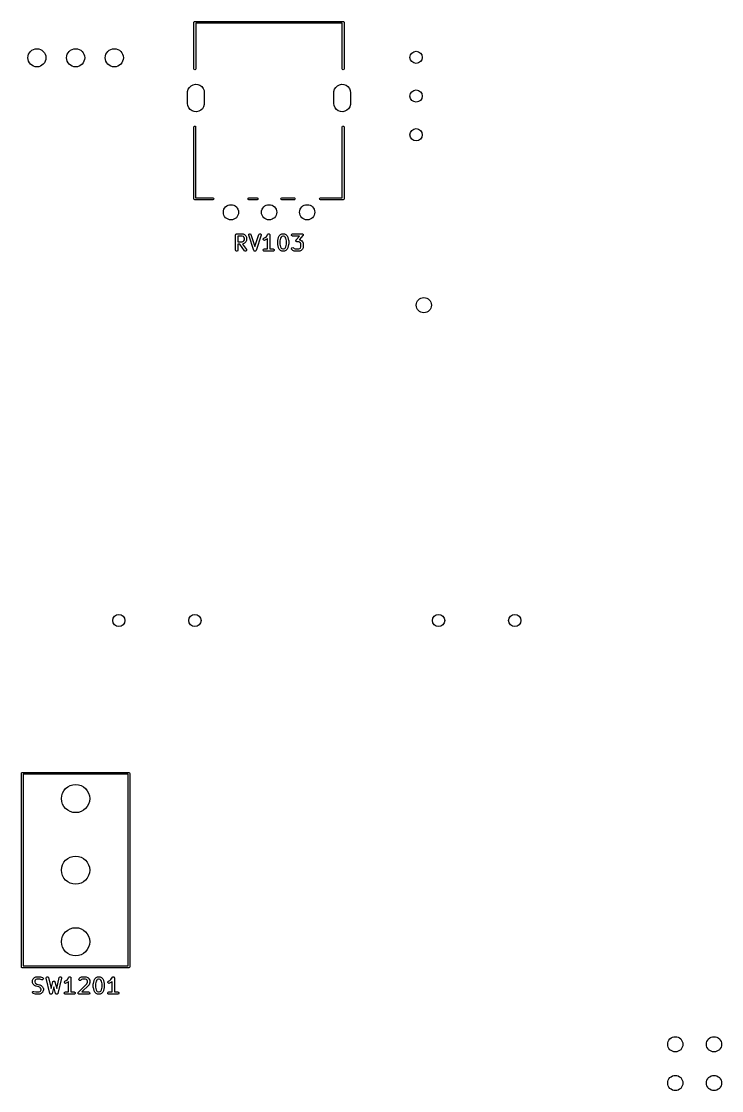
# Model space of a CAD drawing. Extents: x 58 to 241, y -129 to -56.
# Drawn here: x 148.8 to 194.8, y -128.8 to -58.6 of the extents above; entities that cross this region are included whole.
import ezdxf

# ---------------------------------------------------------------- set-up
doc = ezdxf.new("R2010")
doc.units = 0
doc.layers.add('BLACK', color=7, linetype='CONTINUOUS')

msp = doc.modelspace()

# ---------------------------------------------------------------- linework, layer by layer
at = {"layer": 'BLACK', "linetype": 'CONTINUOUS'}
for p, q in [((160.17, -58.65), (160.188, -58.6076)), ((160.17, -61.71), (160.17, -58.65)), ((160.188, -58.6076), (160.23, -58.59)), ((160.23, -58.59), (169.97, -58.59)), ((169.91, -58.71), (160.29, -58.71)), ((160.29, -58.71), (160.29, -61.71)), ((169.91, -61.71), (169.91, -58.71)), ((169.97, -58.59), (170.012, -58.6076)), ((170.012, -58.6076), (170.03, -58.65)), ((170.03, -58.65), (170.03, -61.71)), ((160.188, -61.7524), (160.17, -61.71)), ((160.23, -61.77), (160.188, -61.7524)), ((160.272, -61.7524), (160.23, -61.77)), ((160.29, -61.71), (160.272, -61.7524)), ((169.928, -61.7524), (169.91, -61.71)), ((169.97, -61.77), (169.928, -61.7524)), ((170.012, -61.7524), (169.97, -61.77)), ((170.03, -61.71), (170.012, -61.7524)), ((159.756, -63.1897), (159.798, -63.0463)), ((159.798, -63.0463), (159.876, -62.9194)), ((159.876, -62.9194), (159.986, -62.8184)), ((159.986, -62.8184), (160.119, -62.7506)), ((160.119, -62.7506), (160.265, -62.7211)), ((160.265, -62.7211), (160.414, -62.732)), ((160.414, -62.732), (160.555, -62.7826)), ((160.555, -62.7826), (160.677, -62.8691)), ((160.677, -62.8691), (160.77, -62.9851)), ((160.77, -62.9851), (160.83, -63.1221)), ((160.83, -63.1221), (160.85, -63.27)), ((169.356, -63.1897), (169.398, -63.0463)), ((169.398, -63.0463), (169.476, -62.9194)), ((169.476, -62.9194), (169.586, -62.8184)), ((169.586, -62.8184), (169.719, -62.7506)), ((169.719, -62.7506), (169.865, -62.7211)), ((169.865, -62.7211), (170.014, -62.732)), ((170.014, -62.732), (170.155, -62.7826)), ((170.155, -62.7826), (170.277, -62.8691)), ((170.277, -62.8691), (170.37, -62.9851)), ((170.37, -62.9851), (170.43, -63.1221)), ((170.43, -63.1221), (170.45, -63.27)), ((159.75, -63.27), (159.756, -63.1897)), ((159.75, -63.97), (159.75, -63.27)), ((160.85, -63.27), (160.85, -63.97)), ((169.35, -63.27), (169.356, -63.1897)), ((169.35, -63.97), (169.35, -63.27)), ((170.45, -63.27), (170.45, -63.97)), ((159.77, -64.1179), (159.75, -63.97)), ((159.83, -64.2549), (159.77, -64.1179)), ((159.923, -64.3709), (159.83, -64.2549)), ((160.045, -64.4574), (159.923, -64.3709)), ((160.186, -64.508), (160.045, -64.4574)), ((160.335, -64.5189), (160.186, -64.508)), ((160.481, -64.4894), (160.335, -64.5189)), ((160.614, -64.4216), (160.481, -64.4894)), ((160.724, -64.3206), (160.614, -64.4216)), ((160.802, -64.1937), (160.724, -64.3206)), ((160.844, -64.0503), (160.802, -64.1937)), ((160.85, -63.97), (160.844, -64.0503)), ((169.37, -64.1179), (169.35, -63.97)), ((169.43, -64.2549), (169.37, -64.1179)), ((169.523, -64.3709), (169.43, -64.2549)), ((169.645, -64.4574), (169.523, -64.3709)), ((169.786, -64.508), (169.645, -64.4574)), ((169.935, -64.5189), (169.786, -64.508)), ((170.081, -64.4894), (169.935, -64.5189)), ((170.214, -64.4216), (170.081, -64.4894)), ((170.324, -64.3206), (170.214, -64.4216)), ((170.402, -64.1937), (170.324, -64.3206)), ((170.444, -64.0503), (170.402, -64.1937)), ((170.45, -63.97), (170.444, -64.0503)), ((160.16, -65.52), (160.178, -65.4776)), ((160.16, -70.24), (160.16, -65.52)), ((160.178, -65.4776), (160.22, -65.46)), ((160.22, -65.46), (160.262, -65.4776)), ((160.262, -65.4776), (160.28, -65.52)), ((160.28, -65.52), (160.28, -70.18)), ((169.91, -65.52), (169.928, -65.4776)), ((169.91, -70.18), (169.91, -65.52)), ((169.928, -65.4776), (169.97, -65.46)), ((169.97, -65.46), (170.012, -65.4776)), ((170.012, -65.4776), (170.03, -65.52)), ((170.03, -65.52), (170.03, -70.24)), ((160.28, -70.18), (161.41, -70.18)), ((161.41, -70.18), (161.452, -70.1976)), ((163.738, -70.1976), (163.78, -70.18)), ((163.78, -70.18), (164.31, -70.18)), ((164.31, -70.18), (164.352, -70.1976)), ((165.888, -70.1976), (165.93, -70.18)), ((165.93, -70.18), (166.76, -70.18)), ((166.76, -70.18), (166.802, -70.1976)), ((168.438, -70.1976), (168.48, -70.18)), ((168.48, -70.18), (169.91, -70.18)), ((160.178, -70.2824), (160.16, -70.24)), ((160.22, -70.3), (160.178, -70.2824)), ((160.225, -70.2979), (160.22, -70.3)), ((160.23, -70.3), (160.225, -70.2979)), ((161.41, -70.3), (160.23, -70.3)), ((161.452, -70.2824), (161.41, -70.3)), ((161.452, -70.1976), (161.47, -70.24)), ((161.47, -70.24), (161.452, -70.2824)), ((163.72, -70.24), (163.738, -70.1976)), ((163.738, -70.2824), (163.72, -70.24)), ((163.78, -70.3), (163.738, -70.2824)), ((164.31, -70.3), (163.78, -70.3)), ((164.352, -70.2824), (164.31, -70.3)), ((164.352, -70.1976), (164.37, -70.24)), ((164.37, -70.24), (164.352, -70.2824)), ((165.87, -70.24), (165.888, -70.1976)), ((165.888, -70.2824), (165.87, -70.24)), ((165.93, -70.3), (165.888, -70.2824)), ((166.76, -70.3), (165.93, -70.3)), ((166.802, -70.2824), (166.76, -70.3)), ((166.802, -70.1976), (166.82, -70.24)), ((166.82, -70.24), (166.802, -70.2824)), ((168.42, -70.24), (168.438, -70.1976)), ((168.438, -70.2824), (168.42, -70.24)), ((168.48, -70.3), (168.438, -70.2824)), ((169.97, -70.3), (168.48, -70.3)), ((170.012, -70.2824), (169.97, -70.3)), ((170.03, -70.24), (170.012, -70.2824)), ((162.906, -72.6044), (162.908, -72.5946)), ((162.906, -73.6044), (162.906, -72.6044)), ((162.907, -72.5914), (162.909, -72.5885)), ((162.908, -72.5946), (162.907, -72.5914)), ((162.909, -72.5885), (162.91, -72.5787)), ((162.91, -72.5787), (162.923, -72.5638)), ((162.923, -72.5638), (162.933, -72.5469)), ((162.933, -72.5469), (162.939, -72.5446)), ((162.939, -72.5446), (162.943, -72.5394)), ((162.943, -72.5394), (162.963, -72.536)), ((162.963, -72.536), (162.981, -72.5294)), ((162.981, -72.5294), (163.362, -72.5294)), ((163.056, -72.6794), (163.056, -73.0532)), ((163.344, -72.6794), (163.056, -72.6794)), ((163.413, -72.7136), (163.344, -72.6794)), ((163.362, -72.5294), (163.388, -72.5339)), ((163.388, -72.5339), (163.391, -72.5368)), ((163.391, -72.5368), (163.395, -72.5373)), ((163.395, -72.5373), (163.491, -72.5849)), ((163.443, -72.744), (163.413, -72.7136)), ((163.477, -72.8126), (163.443, -72.744)), ((163.443, -72.9885), (163.477, -72.92)), ((163.477, -72.92), (163.477, -72.8126)), ((163.491, -72.5849), (163.509, -72.5983)), ((163.509, -72.5983), (163.51, -72.599)), ((163.51, -72.599), (163.558, -72.6466)), ((163.558, -72.6466), (163.571, -72.665)), ((163.571, -72.665), (163.572, -72.6661)), ((163.572, -72.6661), (163.619, -72.7613)), ((163.619, -72.9713), (163.572, -73.0665)), ((163.619, -72.7613), (163.627, -72.7863)), ((163.62, -72.9668), (163.619, -72.9713)), ((163.623, -72.9634), (163.62, -72.9668)), ((163.627, -72.9377), (163.623, -72.9634)), ((163.627, -72.7863), (163.626, -72.7906)), ((163.626, -72.7906), (163.627, -72.7949)), ((163.627, -72.7949), (163.627, -72.9377)), ((163.763, -72.6023), (163.782, -72.5546)), ((163.767, -72.6281), (163.763, -72.6023)), ((164.1, -73.6281), (163.767, -72.6281)), ((163.782, -72.5546), (163.827, -72.5302)), ((163.827, -72.5302), (163.877, -72.5405)), ((163.877, -72.5405), (163.909, -72.5807)), ((163.909, -72.5807), (164.171, -73.3672)), ((164.171, -73.3672), (164.434, -72.5807)), ((164.576, -72.6281), (164.243, -73.6281)), ((164.434, -72.5807), (164.446, -72.5578)), ((164.446, -72.5578), (164.49, -72.5309)), ((164.49, -72.5309), (164.54, -72.5384)), ((164.54, -72.5384), (164.575, -72.5768)), ((164.575, -72.5768), (164.576, -72.6281)), ((164.719, -72.9115), (164.722, -72.8603)), ((164.749, -72.9527), (164.719, -72.9115)), ((164.722, -72.8603), (164.757, -72.823)), ((164.799, -72.9646), (164.749, -72.9527)), ((164.757, -72.823), (164.841, -72.7808)), ((164.824, -72.9572), (164.799, -72.9646)), ((164.919, -72.9096), (164.824, -72.9572)), ((164.841, -72.7808), (164.923, -72.6995)), ((164.92, -72.9084), (164.919, -72.9096)), ((164.939, -72.8955), (164.92, -72.9084)), ((164.923, -72.6995), (165.014, -72.5628)), ((165.001, -72.8331), (164.939, -72.8955)), ((165.001, -73.5294), (165.001, -72.8331)), ((165.014, -72.5628), (165.032, -72.5439)), ((165.032, -72.5439), (165.036, -72.5427)), ((165.036, -72.5427), (165.039, -72.5394)), ((165.039, -72.5394), (165.06, -72.5356)), ((165.06, -72.5356), (165.081, -72.5295)), ((165.081, -72.5295), (165.085, -72.5313)), ((165.085, -72.5313), (165.089, -72.5305)), ((165.089, -72.5305), (165.108, -72.5414)), ((165.108, -72.5414), (165.128, -72.5501)), ((165.128, -72.5501), (165.13, -72.554)), ((165.13, -72.554), (165.134, -72.5562)), ((165.134, -72.5562), (165.141, -72.5766)), ((165.141, -72.5766), (165.151, -72.5961)), ((165.151, -72.5961), (165.15, -72.6003)), ((165.15, -72.6003), (165.151, -72.6044)), ((165.151, -72.6044), (165.151, -73.5294)), ((165.668, -72.9853), (165.67, -72.9706)), ((165.668, -73.2234), (165.668, -72.9853)), ((165.67, -72.9671), (165.718, -72.7767)), ((165.67, -72.9706), (165.67, -72.9671)), ((165.718, -72.7767), (165.723, -72.7648)), ((165.723, -72.7613), (165.771, -72.6661)), ((165.723, -72.7648), (165.723, -72.7613)), ((165.771, -72.6661), (165.784, -72.6481)), ((165.784, -72.6481), (165.785, -72.6466)), ((165.785, -72.6466), (165.833, -72.599)), ((165.861, -72.821), (165.818, -72.9946)), ((165.833, -72.599), (165.851, -72.5861)), ((165.851, -72.5861), (165.852, -72.5849)), ((165.852, -72.5849), (165.947, -72.5373)), ((165.9, -72.744), (165.861, -72.821)), ((165.93, -72.7136), (165.9, -72.744)), ((165.999, -72.6794), (165.93, -72.7136)), ((165.947, -72.5373), (165.972, -72.5299)), ((165.972, -72.5299), (165.977, -72.5309)), ((165.977, -72.5309), (165.981, -72.5294)), ((165.981, -72.5294), (166.076, -72.5294)), ((166.058, -72.6794), (165.999, -72.6794)), ((166.127, -72.7136), (166.058, -72.6794)), ((166.076, -72.5294), (166.102, -72.5339)), ((166.102, -72.5339), (166.105, -72.5368)), ((166.105, -72.5368), (166.11, -72.5373)), ((166.11, -72.5373), (166.205, -72.5849)), ((166.157, -72.744), (166.127, -72.7136)), ((166.196, -72.821), (166.157, -72.744)), ((166.239, -72.9946), (166.196, -72.821)), ((166.205, -72.5849), (166.223, -72.5983)), ((166.223, -72.5983), (166.224, -72.599)), ((166.224, -72.599), (166.272, -72.6466)), ((166.272, -72.6466), (166.285, -72.665)), ((166.285, -72.665), (166.286, -72.6661)), ((166.286, -72.6661), (166.334, -72.7613)), ((166.334, -72.7613), (166.337, -72.7737)), ((166.337, -72.7737), (166.339, -72.7767)), ((166.339, -72.7767), (166.387, -72.9671)), ((166.387, -72.9671), (166.388, -72.9821)), ((166.388, -72.9821), (166.389, -72.9853)), ((166.389, -72.9853), (166.389, -73.2234)), ((166.574, -72.5914), (166.599, -72.5469)), ((166.583, -72.6419), (166.574, -72.5914)), ((166.622, -72.6749), (166.583, -72.6419)), ((166.599, -72.5469), (166.648, -72.5294)), ((166.648, -72.6794), (166.622, -72.6749)), ((166.648, -72.5294), (167.267, -72.5294)), ((167.101, -72.6794), (166.648, -72.6794)), ((166.858, -72.9838), (166.861, -72.9782)), ((166.865, -73.0029), (166.858, -72.9838)), ((166.859, -72.9723), (166.87, -72.9548)), ((166.861, -72.9782), (166.859, -72.9723)), ((166.87, -72.9548), (166.877, -72.9359)), ((166.877, -72.9359), (167.101, -72.6794)), ((167.323, -72.6538), (167.096, -72.9138)), ((167.096, -72.9138), (167.102, -72.9149)), ((167.102, -72.9149), (167.105, -72.9177)), ((167.105, -72.9177), (167.11, -72.9183)), ((167.11, -72.9183), (167.205, -72.9659)), ((167.205, -72.9659), (167.223, -72.9792)), ((167.223, -72.9792), (167.224, -72.9799)), ((167.224, -72.9799), (167.272, -73.0275)), ((167.267, -72.5294), (167.278, -72.5313)), ((167.278, -72.5313), (167.281, -72.5308)), ((167.281, -72.5308), (167.284, -72.5324)), ((167.284, -72.5324), (167.292, -72.5339)), ((167.292, -72.5339), (167.308, -72.5469)), ((167.308, -72.5469), (167.325, -72.5574)), ((167.33, -72.6349), (167.323, -72.6538)), ((167.325, -72.5574), (167.327, -72.563)), ((167.327, -72.563), (167.332, -72.5669)), ((167.341, -72.6174), (167.33, -72.6349)), ((167.332, -72.5669), (167.335, -72.5868)), ((167.335, -72.5868), (167.342, -72.6059)), ((167.342, -72.6059), (167.339, -72.6115)), ((167.339, -72.6115), (167.341, -72.6174)), ((162.923, -73.6526), (162.906, -73.6044)), ((162.968, -73.6782), (162.923, -73.6526)), ((163.018, -73.6693), (162.968, -73.6782)), ((163.051, -73.63), (163.018, -73.6693)), ((163.056, -73.6044), (163.051, -73.63)), ((163.056, -73.0532), (163.344, -73.0532)), ((163.18, -73.2032), (163.056, -73.2032)), ((163.056, -73.2032), (163.056, -73.6044)), ((163.491, -73.6474), (163.18, -73.2032)), ((163.344, -73.0532), (163.413, -73.0189)), ((163.366, -73.2017), (163.363, -73.2028)), ((163.363, -73.2028), (163.614, -73.5614)), ((163.37, -73.2027), (163.366, -73.2017)), ((163.395, -73.1953), (163.37, -73.2027)), ((163.491, -73.1477), (163.395, -73.1953)), ((163.413, -73.0189), (163.443, -72.9885)), ((163.492, -73.1465), (163.491, -73.1477)), ((163.533, -73.6768), (163.491, -73.6474)), ((163.51, -73.1336), (163.492, -73.1465)), ((163.558, -73.086), (163.51, -73.1336)), ((163.584, -73.6724), (163.533, -73.6768)), ((163.572, -73.0665), (163.558, -73.0845)), ((163.558, -73.0845), (163.558, -73.086)), ((163.62, -73.6361), (163.584, -73.6724)), ((163.614, -73.5614), (163.625, -73.585)), ((163.625, -73.585), (163.62, -73.6361)), ((164.102, -73.6298), (164.1, -73.6281)), ((164.102, -73.6319), (164.102, -73.6298)), ((164.117, -73.6497), (164.102, -73.6319)), ((164.132, -73.6683), (164.117, -73.6497)), ((164.134, -73.6687), (164.132, -73.6683)), ((164.136, -73.6703), (164.134, -73.6687)), ((164.159, -73.6738), (164.136, -73.6703)), ((164.182, -73.6786), (164.159, -73.6738)), ((164.184, -73.6775), (164.182, -73.6786)), ((164.186, -73.6779), (164.184, -73.6775)), ((164.207, -73.6654), (164.186, -73.6779)), ((164.228, -73.6541), (164.207, -73.6654)), ((164.23, -73.651), (164.228, -73.6521)), ((164.228, -73.6521), (164.228, -73.6541)), ((164.243, -73.6281), (164.23, -73.651)), ((164.717, -73.5914), (164.742, -73.5469)), ((164.726, -73.6419), (164.717, -73.5914)), ((164.765, -73.6749), (164.726, -73.6419)), ((164.742, -73.5469), (164.79, -73.5294)), ((164.79, -73.6794), (164.765, -73.6749)), ((164.79, -73.5294), (165.001, -73.5294)), ((165.362, -73.6794), (164.79, -73.6794)), ((165.151, -73.5294), (165.362, -73.5294)), ((165.362, -73.5294), (165.388, -73.5339)), ((165.41, -73.6618), (165.362, -73.6794)), ((165.388, -73.5339), (165.427, -73.5669)), ((165.436, -73.6174), (165.41, -73.6618)), ((165.427, -73.5669), (165.436, -73.6174)), ((165.669, -73.2267), (165.668, -73.2234)), ((165.67, -73.2416), (165.669, -73.2267)), ((165.718, -73.4321), (165.67, -73.2416)), ((165.72, -73.435), (165.718, -73.4321)), ((165.723, -73.4474), (165.72, -73.435)), ((165.771, -73.5427), (165.723, -73.4474)), ((165.772, -73.5438), (165.771, -73.5427)), ((165.785, -73.5622), (165.772, -73.5438)), ((165.833, -73.6098), (165.785, -73.5622)), ((165.818, -72.9946), (165.818, -73.2142)), ((165.818, -73.2142), (165.861, -73.3877)), ((165.834, -73.6105), (165.833, -73.6098)), ((165.852, -73.6238), (165.834, -73.6105)), ((165.947, -73.6715), (165.852, -73.6238)), ((165.861, -73.3877), (165.9, -73.4647)), ((165.9, -73.4647), (165.93, -73.4951)), ((165.93, -73.4951), (165.999, -73.5294)), ((165.952, -73.672), (165.947, -73.6715)), ((165.955, -73.6749), (165.952, -73.672)), ((165.981, -73.6794), (165.955, -73.6749)), ((166.076, -73.6794), (165.981, -73.6794)), ((165.999, -73.5294), (166.058, -73.5294)), ((166.058, -73.5294), (166.127, -73.4951)), ((166.08, -73.6778), (166.076, -73.6794)), ((166.085, -73.6789), (166.08, -73.6778)), ((166.11, -73.6715), (166.085, -73.6789)), ((166.205, -73.6238), (166.11, -73.6715)), ((166.127, -73.4951), (166.157, -73.4647)), ((166.157, -73.4647), (166.196, -73.3877)), ((166.196, -73.3877), (166.239, -73.2142)), ((166.206, -73.6227), (166.205, -73.6238)), ((166.224, -73.6098), (166.206, -73.6227)), ((166.272, -73.5622), (166.224, -73.6098)), ((166.239, -73.2142), (166.239, -72.9946)), ((166.273, -73.5607), (166.272, -73.5622)), ((166.286, -73.5427), (166.273, -73.5607)), ((166.334, -73.4474), (166.286, -73.5427)), ((166.339, -73.4321), (166.334, -73.4439)), ((166.334, -73.4439), (166.334, -73.4474)), ((166.387, -73.2416), (166.339, -73.4321)), ((166.389, -73.2234), (166.387, -73.2382)), ((166.387, -73.2382), (166.387, -73.2416)), ((166.575, -73.4897), (166.605, -73.4477)), ((166.58, -73.5408), (166.575, -73.4897)), ((166.595, -73.5622), (166.58, -73.5408)), ((166.642, -73.6098), (166.595, -73.5622)), ((166.605, -73.4477), (166.654, -73.4344)), ((166.644, -73.6105), (166.642, -73.6098)), ((166.662, -73.6238), (166.644, -73.6105)), ((166.654, -73.4344), (166.701, -73.4561)), ((166.757, -73.6715), (166.662, -73.6238)), ((166.701, -73.4561), (166.74, -73.4951)), ((166.74, -73.4951), (166.808, -73.5294)), ((166.761, -73.672), (166.757, -73.6715)), ((166.765, -73.6749), (166.761, -73.672)), ((166.79, -73.6794), (166.765, -73.6749)), ((167.076, -73.6794), (166.79, -73.6794)), ((166.808, -73.5294), (167.058, -73.5294)), ((166.868, -73.0228), (166.865, -73.0029)), ((166.873, -73.0267), (166.868, -73.0228)), ((166.875, -73.0323), (166.873, -73.0267)), ((166.892, -73.0428), (166.875, -73.0323)), ((166.908, -73.0558), (166.892, -73.0428)), ((166.916, -73.0573), (166.908, -73.0558)), ((166.919, -73.0589), (166.916, -73.0573)), ((166.922, -73.0584), (166.919, -73.0589)), ((166.933, -73.0603), (166.922, -73.0584)), ((167.058, -73.0603), (166.933, -73.0603)), ((167.127, -73.0946), (167.058, -73.0603)), ((167.058, -73.5294), (167.127, -73.4951)), ((167.08, -73.6778), (167.076, -73.6794)), ((167.085, -73.6789), (167.08, -73.6778)), ((167.11, -73.6715), (167.085, -73.6789)), ((167.205, -73.6238), (167.11, -73.6715)), ((167.157, -73.125), (167.127, -73.0946)), ((167.127, -73.4951), (167.157, -73.4647)), ((167.192, -73.1935), (167.157, -73.125)), ((167.157, -73.4647), (167.192, -73.3962)), ((167.192, -73.3962), (167.192, -73.1935)), ((167.206, -73.6227), (167.205, -73.6238)), ((167.224, -73.6098), (167.206, -73.6227)), ((167.272, -73.5622), (167.224, -73.6098)), ((167.272, -73.0275), (167.285, -73.0459)), ((167.273, -73.5607), (167.272, -73.5622)), ((167.286, -73.5427), (167.273, -73.5607)), ((167.285, -73.0459), (167.286, -73.047)), ((167.286, -73.047), (167.334, -73.1423)), ((167.334, -73.4474), (167.286, -73.5427)), ((167.334, -73.1423), (167.341, -73.1672)), ((167.337, -73.4396), (167.334, -73.443)), ((167.334, -73.443), (167.334, -73.4474)), ((167.342, -73.4139), (167.337, -73.4396)), ((167.341, -73.1672), (167.34, -73.1716)), ((167.34, -73.1716), (167.342, -73.1758)), ((167.342, -73.1758), (167.342, -73.4139)), ((148.84, -107.95), (148.858, -107.908)), ((148.84, -120.65), (148.84, -107.95)), ((148.858, -107.908), (148.9, -107.89)), ((148.9, -107.89), (155.9, -107.89)), ((148.96, -108.01), (148.96, -120.59)), ((155.84, -108.01), (148.96, -108.01)), ((155.84, -120.59), (155.84, -108.01)), ((155.9, -107.89), (155.942, -107.908)), ((155.942, -107.908), (155.96, -107.95)), ((155.96, -107.95), (155.96, -120.65)), ((148.858, -120.692), (148.84, -120.65)), ((148.9, -120.71), (148.858, -120.692)), ((148.96, -120.59), (155.84, -120.59)), ((155.942, -120.692), (155.9, -120.71)), ((155.96, -120.65), (155.942, -120.692)), ((155.9, -120.71), (148.9, -120.71)), ((149.633, -121.415), (149.68, -121.367)), ((149.68, -121.367), (149.699, -121.354)), ((149.699, -121.354), (149.7, -121.353)), ((149.7, -121.353), (149.795, -121.305)), ((149.795, -121.305), (149.82, -121.298)), ((149.82, -121.298), (149.824, -121.299)), ((149.824, -121.299), (149.829, -121.297)), ((149.829, -121.297), (150.067, -121.297)), ((150.067, -121.297), (150.089, -121.301)), ((150.089, -121.301), (150.09, -121.301)), ((150.09, -121.301), (150.233, -121.349)), ((150.233, -121.349), (150.256, -121.361)), ((150.256, -121.361), (150.283, -121.405)), ((150.283, -121.405), (150.275, -121.456)), ((150.468, -121.364), (150.491, -121.318)), ((150.47, -121.39), (150.468, -121.364)), ((150.708, -122.39), (150.47, -121.39)), ((150.491, -121.318), (150.538, -121.298)), ((150.538, -121.298), (150.588, -121.312)), ((150.588, -121.312), (150.616, -121.355)), ((150.616, -121.355), (150.785, -122.066)), ((151.158, -122.066), (151.327, -121.355)), ((151.473, -121.39), (151.235, -122.39)), ((151.327, -121.355), (151.337, -121.331)), ((151.337, -121.331), (151.379, -121.301)), ((151.379, -121.301), (151.43, -121.304)), ((151.43, -121.304), (151.467, -121.339)), ((151.467, -121.339), (151.473, -121.39)), ((151.866, -121.467), (151.957, -121.331)), ((151.957, -121.331), (151.975, -121.312)), ((151.975, -121.312), (151.979, -121.311)), ((151.979, -121.311), (151.982, -121.307)), ((151.982, -121.307), (152.003, -121.304)), ((152.003, -121.304), (152.024, -121.298)), ((152.024, -121.298), (152.028, -121.299)), ((152.028, -121.299), (152.032, -121.299)), ((152.032, -121.299), (152.051, -121.309)), ((152.051, -121.309), (152.071, -121.318)), ((152.071, -121.318), (152.073, -121.322)), ((152.073, -121.322), (152.076, -121.324)), ((152.076, -121.324), (152.084, -121.345)), ((152.084, -121.345), (152.094, -121.364)), ((152.094, -121.364), (152.093, -121.368)), ((152.093, -121.368), (152.094, -121.372)), ((152.094, -121.372), (152.094, -122.297)), ((152.633, -121.415), (152.68, -121.367)), ((152.68, -121.367), (152.699, -121.354)), ((152.699, -121.354), (152.7, -121.353)), ((152.7, -121.353), (152.795, -121.305)), ((152.795, -121.305), (152.82, -121.298)), ((152.82, -121.298), (152.824, -121.299)), ((152.824, -121.299), (152.829, -121.297)), ((152.829, -121.297), (153.067, -121.297)), ((153.067, -121.297), (153.092, -121.302)), ((153.092, -121.302), (153.096, -121.305)), ((153.096, -121.305), (153.1, -121.305)), ((153.1, -121.305), (153.195, -121.353)), ((153.195, -121.353), (153.213, -121.366)), ((153.213, -121.366), (153.215, -121.367)), ((153.215, -121.367), (153.263, -121.415)), ((153.68, -121.415), (153.728, -121.367)), ((153.728, -121.367), (153.746, -121.354)), ((153.746, -121.354), (153.747, -121.353)), ((153.747, -121.353), (153.843, -121.305)), ((153.843, -121.305), (153.868, -121.298)), ((153.868, -121.298), (153.872, -121.299)), ((153.872, -121.299), (153.876, -121.297)), ((153.876, -121.297), (153.971, -121.297)), ((153.971, -121.297), (153.997, -121.302)), ((153.997, -121.302), (154.001, -121.305)), ((154.001, -121.305), (154.005, -121.305)), ((154.005, -121.305), (154.1, -121.353)), ((154.1, -121.353), (154.118, -121.366)), ((154.118, -121.366), (154.12, -121.367)), ((154.12, -121.367), (154.167, -121.415)), ((154.723, -121.467), (154.814, -121.331)), ((154.814, -121.331), (154.832, -121.312)), ((154.832, -121.312), (154.836, -121.311)), ((154.836, -121.311), (154.839, -121.307)), ((154.839, -121.307), (154.86, -121.304)), ((154.86, -121.304), (154.881, -121.298)), ((154.881, -121.298), (154.885, -121.299)), ((154.885, -121.299), (154.889, -121.299)), ((154.889, -121.299), (154.908, -121.309)), ((154.908, -121.309), (154.928, -121.318)), ((154.928, -121.318), (154.93, -121.322)), ((154.93, -121.322), (154.934, -121.324)), ((154.934, -121.324), (154.941, -121.345)), ((154.941, -121.345), (154.951, -121.364)), ((154.951, -121.364), (154.95, -121.368)), ((154.95, -121.368), (154.951, -121.372)), ((154.951, -121.372), (154.951, -122.297)), ((149.563, -121.563), (149.568, -121.537)), ((149.563, -121.658), (149.563, -121.563)), ((149.565, -121.662), (149.563, -121.658)), ((149.564, -121.667), (149.565, -121.662)), ((149.571, -121.692), (149.564, -121.667)), ((149.568, -121.537), (149.57, -121.534)), ((149.57, -121.534), (149.571, -121.529)), ((149.571, -121.529), (149.619, -121.434)), ((149.619, -121.787), (149.571, -121.692)), ((149.619, -121.434), (149.632, -121.416)), ((149.62, -121.788), (149.619, -121.787)), ((149.633, -121.806), (149.62, -121.788)), ((149.632, -121.416), (149.633, -121.415)), ((149.68, -121.854), (149.633, -121.806)), ((149.682, -121.855), (149.68, -121.854)), ((149.7, -121.868), (149.682, -121.855)), ((149.795, -121.916), (149.7, -121.868)), ((149.747, -121.512), (149.713, -121.581)), ((149.713, -121.581), (149.713, -121.64)), ((149.713, -121.64), (149.747, -121.709)), ((149.778, -121.482), (149.747, -121.512)), ((149.747, -121.709), (149.778, -121.739)), ((149.846, -121.447), (149.778, -121.482)), ((149.778, -121.739), (149.855, -121.778)), ((149.799, -121.916), (149.795, -121.916)), ((149.81, -121.921), (149.799, -121.916)), ((149.993, -121.967), (149.81, -121.921)), ((150.054, -121.447), (149.846, -121.447)), ((149.855, -121.778), (150.037, -121.823)), ((150.07, -122.005), (149.993, -121.967)), ((150.037, -121.823), (150.049, -121.829)), ((150.049, -121.829), (150.053, -121.829)), ((150.053, -121.829), (150.148, -121.877)), ((150.186, -121.491), (150.054, -121.447)), ((150.1, -122.036), (150.07, -122.005)), ((150.135, -122.104), (150.1, -122.036)), ((150.135, -122.164), (150.135, -122.104)), ((150.148, -121.877), (150.166, -121.89)), ((150.166, -121.89), (150.167, -121.891)), ((150.167, -121.891), (150.215, -121.938)), ((150.237, -121.49), (150.186, -121.491)), ((150.215, -121.938), (150.228, -121.957)), ((150.228, -121.957), (150.229, -121.958)), ((150.229, -121.958), (150.277, -122.053)), ((150.275, -121.456), (150.237, -121.49)), ((150.277, -122.053), (150.284, -122.078)), ((150.284, -122.078), (150.283, -122.082)), ((150.283, -122.082), (150.285, -122.087)), ((150.285, -122.087), (150.285, -122.182)), ((150.785, -122.066), (150.899, -121.639)), ((150.971, -121.949), (150.853, -122.392)), ((150.899, -121.639), (150.91, -121.615)), ((150.91, -121.615), (150.916, -121.611)), ((150.916, -121.611), (150.918, -121.605)), ((150.918, -121.605), (150.936, -121.597)), ((150.936, -121.597), (150.952, -121.586)), ((150.952, -121.586), (150.959, -121.586)), ((150.959, -121.586), (150.965, -121.583)), ((150.965, -121.583), (150.984, -121.588)), ((151.089, -122.392), (150.971, -121.949)), ((150.984, -121.588), (151.003, -121.59)), ((151.003, -121.59), (151.008, -121.595)), ((151.008, -121.595), (151.015, -121.597)), ((151.015, -121.597), (151.026, -121.613)), ((151.026, -121.613), (151.039, -121.626)), ((151.039, -121.626), (151.04, -121.633)), ((151.04, -121.633), (151.044, -121.639)), ((151.044, -121.639), (151.158, -122.066)), ((151.661, -121.679), (151.665, -121.628)), ((151.692, -121.721), (151.661, -121.679)), ((151.665, -121.628), (151.7, -121.591)), ((151.742, -121.733), (151.692, -121.721)), ((151.7, -121.591), (151.784, -121.549)), ((151.767, -121.725), (151.742, -121.733)), ((151.862, -121.678), (151.767, -121.725)), ((151.784, -121.549), (151.866, -121.467)), ((151.863, -121.676), (151.862, -121.678)), ((151.882, -121.664), (151.863, -121.676)), ((151.944, -121.601), (151.882, -121.664)), ((151.944, -122.297), (151.944, -121.601)), ((152.585, -122.319), (153.144, -121.76)), ((152.611, -121.461), (152.633, -121.415)), ((152.624, -121.511), (152.611, -121.461)), ((152.666, -121.54), (152.624, -121.511)), ((152.717, -121.536), (152.666, -121.54)), ((152.739, -121.521), (152.717, -121.536)), ((152.778, -121.482), (152.739, -121.521)), ((152.846, -121.447), (152.778, -121.482)), ((153.263, -121.854), (152.819, -122.297)), ((153.049, -121.447), (152.846, -121.447)), ((153.117, -121.482), (153.049, -121.447)), ((153.148, -121.512), (153.117, -121.482)), ((153.144, -121.76), (153.182, -121.646)), ((153.182, -121.581), (153.148, -121.512)), ((153.182, -121.646), (153.182, -121.581)), ((153.263, -121.415), (153.275, -121.433)), ((153.264, -121.85), (153.263, -121.854)), ((153.268, -121.848), (153.264, -121.85)), ((153.281, -121.825), (153.268, -121.848)), ((153.275, -121.433), (153.277, -121.434)), ((153.277, -121.434), (153.324, -121.529)), ((153.328, -121.682), (153.281, -121.825)), ((153.324, -121.529), (153.332, -121.554)), ((153.332, -121.658), (153.328, -121.68)), ((153.328, -121.68), (153.328, -121.682)), ((153.332, -121.554), (153.331, -121.559)), ((153.331, -121.559), (153.332, -121.563)), ((153.332, -121.563), (153.332, -121.658)), ((153.563, -121.753), (153.566, -121.739)), ((153.563, -121.991), (153.563, -121.753)), ((153.564, -121.995), (153.563, -121.991)), ((153.565, -122.01), (153.564, -121.995)), ((153.565, -121.735), (153.613, -121.545)), ((153.566, -121.739), (153.565, -121.735)), ((153.613, -122.2), (153.565, -122.01)), ((153.613, -121.545), (153.618, -121.533)), ((153.618, -121.533), (153.619, -121.529)), ((153.619, -121.529), (153.666, -121.434)), ((153.666, -121.434), (153.68, -121.416)), ((153.68, -121.416), (153.68, -121.415)), ((153.756, -121.589), (153.713, -121.763)), ((153.713, -121.763), (153.713, -121.982)), ((153.713, -121.982), (153.756, -122.156)), ((153.795, -121.512), (153.756, -121.589)), ((153.825, -121.482), (153.795, -121.512)), ((153.894, -121.447), (153.825, -121.482)), ((153.954, -121.447), (153.894, -121.447)), ((154.022, -121.482), (153.954, -121.447)), ((154.053, -121.512), (154.022, -121.482)), ((154.091, -121.589), (154.053, -121.512)), ((154.135, -121.763), (154.091, -121.589)), ((154.091, -122.156), (154.135, -121.982)), ((154.135, -121.982), (154.135, -121.763)), ((154.167, -121.415), (154.18, -121.433)), ((154.18, -121.433), (154.181, -121.434)), ((154.181, -121.434), (154.229, -121.529)), ((154.229, -121.529), (154.233, -121.542)), ((154.233, -121.542), (154.235, -121.545)), ((154.235, -121.545), (154.282, -121.735)), ((154.282, -122.01), (154.235, -122.2)), ((154.282, -121.735), (154.283, -121.75)), ((154.285, -121.991), (154.282, -122.006)), ((154.282, -122.006), (154.282, -122.01)), ((154.283, -121.75), (154.285, -121.753)), ((154.285, -121.753), (154.285, -121.991)), ((154.519, -121.679), (154.522, -121.628)), ((154.549, -121.721), (154.519, -121.679)), ((154.522, -121.628), (154.557, -121.591)), ((154.599, -121.733), (154.549, -121.721)), ((154.557, -121.591), (154.641, -121.549)), ((154.624, -121.725), (154.599, -121.733)), ((154.719, -121.678), (154.624, -121.725)), ((154.641, -121.549), (154.723, -121.467)), ((154.72, -121.676), (154.719, -121.678)), ((154.739, -121.664), (154.72, -121.676)), ((154.801, -121.601), (154.739, -121.664)), ((154.801, -122.297), (154.801, -121.601)), ((149.565, -122.34), (149.572, -122.289)), ((149.591, -122.384), (149.565, -122.34)), ((149.572, -122.289), (149.611, -122.255)), ((149.614, -122.396), (149.591, -122.384)), ((149.611, -122.255), (149.662, -122.254)), ((149.757, -122.444), (149.614, -122.396)), ((149.662, -122.254), (149.793, -122.297)), ((149.759, -122.443), (149.757, -122.444)), ((149.781, -122.447), (149.759, -122.443)), ((150.019, -122.447), (149.781, -122.447)), ((149.793, -122.297), (150.001, -122.297)), ((150.001, -122.297), (150.07, -122.263)), ((150.023, -122.446), (150.019, -122.447)), ((150.028, -122.447), (150.023, -122.446)), ((150.053, -122.439), (150.028, -122.447)), ((150.148, -122.392), (150.053, -122.439)), ((150.07, -122.263), (150.1, -122.233)), ((150.1, -122.233), (150.135, -122.164)), ((150.149, -122.391), (150.148, -122.392)), ((150.167, -122.378), (150.149, -122.391)), ((150.215, -122.33), (150.167, -122.378)), ((150.216, -122.329), (150.215, -122.33)), ((150.229, -122.311), (150.216, -122.329)), ((150.277, -122.215), (150.229, -122.311)), ((150.28, -122.208), (150.277, -122.211)), ((150.277, -122.211), (150.277, -122.215)), ((150.285, -122.182), (150.28, -122.208)), ((150.712, -122.396), (150.708, -122.39)), ((150.713, -122.404), (150.712, -122.396)), ((150.726, -122.417), (150.713, -122.404)), ((150.736, -122.433), (150.726, -122.417)), ((150.744, -122.435), (150.736, -122.433)), ((150.749, -122.44), (150.744, -122.435)), ((150.768, -122.442), (150.749, -122.44)), ((150.785, -122.447), (150.768, -122.442)), ((150.793, -122.444), (150.785, -122.447)), ((150.8, -122.445), (150.793, -122.444)), ((150.816, -122.434), (150.8, -122.445)), ((150.832, -122.427), (150.816, -122.434)), ((150.836, -122.42), (150.832, -122.427)), ((150.842, -122.415), (150.836, -122.42)), ((150.853, -122.392), (150.842, -122.415)), ((151.094, -122.398), (151.089, -122.392)), ((151.095, -122.406), (151.094, -122.398)), ((151.108, -122.419), (151.095, -122.406)), ((151.119, -122.434), (151.108, -122.419)), ((151.126, -122.436), (151.119, -122.434)), ((151.132, -122.441), (151.126, -122.436)), ((151.151, -122.442), (151.132, -122.441)), ((151.168, -122.447), (151.151, -122.442)), ((151.175, -122.444), (151.168, -122.447)), ((151.183, -122.444), (151.175, -122.444)), ((151.198, -122.433), (151.183, -122.444)), ((151.215, -122.425), (151.198, -122.433)), ((151.218, -122.418), (151.215, -122.425)), ((151.225, -122.414), (151.218, -122.418)), ((151.235, -122.39), (151.225, -122.414)), ((151.659, -122.359), (151.685, -122.315)), ((151.668, -122.41), (151.659, -122.359)), ((151.708, -122.443), (151.668, -122.41)), ((151.685, -122.315), (151.733, -122.297)), ((151.733, -122.447), (151.708, -122.443)), ((151.733, -122.297), (151.944, -122.297)), ((152.305, -122.447), (151.733, -122.447)), ((152.094, -122.297), (152.305, -122.297)), ((152.305, -122.297), (152.33, -122.302)), ((152.353, -122.43), (152.305, -122.447)), ((152.33, -122.302), (152.37, -122.335)), ((152.379, -122.385), (152.353, -122.43)), ((152.37, -122.335), (152.379, -122.385)), ((152.563, -122.366), (152.565, -122.363)), ((152.569, -122.388), (152.563, -122.366)), ((152.564, -122.359), (152.576, -122.34)), ((152.565, -122.363), (152.564, -122.359)), ((152.573, -122.41), (152.569, -122.388)), ((152.576, -122.412), (152.573, -122.41)), ((152.576, -122.34), (152.585, -122.319)), ((152.577, -122.415), (152.576, -122.412)), ((152.595, -122.428), (152.577, -122.415)), ((152.612, -122.443), (152.595, -122.428)), ((152.617, -122.444), (152.612, -122.443)), ((152.619, -122.445), (152.617, -122.444)), ((152.622, -122.445), (152.619, -122.445)), ((152.638, -122.447), (152.622, -122.445)), ((153.257, -122.447), (152.638, -122.447)), ((152.819, -122.297), (153.257, -122.297)), ((153.257, -122.297), (153.283, -122.302)), ((153.305, -122.43), (153.257, -122.447)), ((153.283, -122.302), (153.322, -122.335)), ((153.331, -122.385), (153.305, -122.43)), ((153.322, -122.335), (153.331, -122.385)), ((153.615, -122.203), (153.613, -122.2)), ((153.619, -122.215), (153.615, -122.203)), ((153.666, -122.311), (153.619, -122.215)), ((153.667, -122.312), (153.666, -122.311)), ((153.68, -122.33), (153.667, -122.312)), ((153.728, -122.378), (153.68, -122.33)), ((153.729, -122.378), (153.728, -122.378)), ((153.747, -122.392), (153.729, -122.378)), ((153.843, -122.439), (153.747, -122.392)), ((153.756, -122.156), (153.795, -122.233)), ((153.795, -122.233), (153.825, -122.263)), ((153.825, -122.263), (153.894, -122.297)), ((153.847, -122.44), (153.843, -122.439)), ((153.851, -122.443), (153.847, -122.44)), ((153.876, -122.447), (153.851, -122.443)), ((153.971, -122.447), (153.876, -122.447)), ((153.894, -122.297), (153.954, -122.297)), ((153.954, -122.297), (154.022, -122.263)), ((153.976, -122.446), (153.971, -122.447)), ((153.98, -122.447), (153.976, -122.446)), ((154.005, -122.439), (153.98, -122.447)), ((154.1, -122.392), (154.005, -122.439)), ((154.022, -122.263), (154.053, -122.233)), ((154.053, -122.233), (154.091, -122.156)), ((154.101, -122.391), (154.1, -122.392)), ((154.12, -122.378), (154.101, -122.391)), ((154.167, -122.33), (154.12, -122.378)), ((154.168, -122.329), (154.167, -122.33)), ((154.181, -122.311), (154.168, -122.329)), ((154.229, -122.215), (154.181, -122.311)), ((154.235, -122.2), (154.229, -122.212)), ((154.229, -122.212), (154.229, -122.215)), ((154.517, -122.359), (154.542, -122.315)), ((154.526, -122.41), (154.517, -122.359)), ((154.565, -122.443), (154.526, -122.41)), ((154.542, -122.315), (154.59, -122.297)), ((154.59, -122.447), (154.565, -122.443)), ((154.59, -122.297), (154.801, -122.297)), ((155.162, -122.447), (154.59, -122.447)), ((154.951, -122.297), (155.162, -122.297)), ((155.162, -122.297), (155.188, -122.302)), ((155.21, -122.43), (155.162, -122.447)), ((155.188, -122.302), (155.227, -122.335)), ((155.236, -122.385), (155.21, -122.43)), ((155.227, -122.335), (155.236, -122.385))]:
    msp.add_line(p, q, dxfattribs=at)
at = {"layer": 'BLACK'}
for centre, radius in [((149.86, -60.98), 0.595), ((152.4, -60.98), 0.595), ((154.94, -60.98), 0.595), ((174.752, -60.95), 0.4), ((174.752, -63.49), 0.4), ((174.752, -66.03), 0.4), ((162.6, -71.12), 0.5), ((165.1, -71.12), 0.5), ((167.6, -71.12), 0.5), ((175.26, -77.216), 0.5), ((155.234, -97.917), 0.4), ((160.234, -97.917), 0.4), ((176.229, -97.917), 0.4), ((181.229, -97.917), 0.4), ((152.4, -109.6), 0.925), ((152.4, -114.3), 0.925), ((152.4, -119), 0.925), ((191.77, -125.73), 0.5), ((194.31, -125.73), 0.5), ((191.77, -128.27), 0.5), ((194.31, -128.27), 0.5)]:
    msp.add_circle(centre, radius, dxfattribs=at)

doc.saveas('drawing.dxf')
